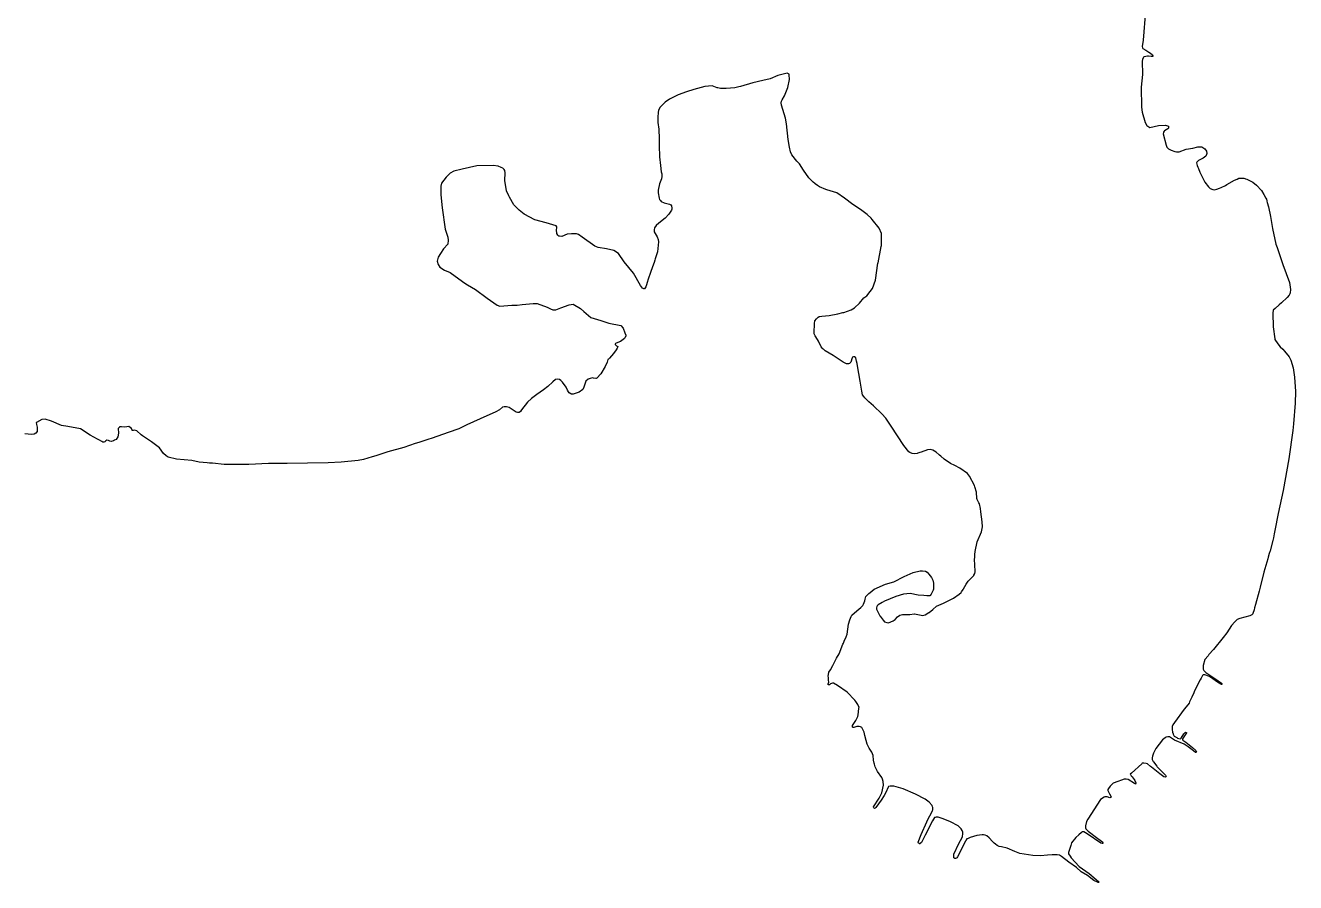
# Model space of a CAD drawing. Header units: inches. Extents: x 1341578 to 1502124, y 557203 to 748561.
# Drawn here: x 1484191 to 1487111, y 586496 to 588468 of the extents above; entities that cross this region are included whole.
import ezdxf

# ---------------------------------------------------------------- set-up
doc = ezdxf.new("R2010")
doc.units = ezdxf.units.IN
doc.header["$MEASUREMENT"] = 0
doc.layers.add('Zipcode', color=7, linetype='Continuous')

msp = doc.modelspace()

# ---------------------------------------------------------------- linework, layer by layer
at = {"layer": 'Zipcode'}
msp.add_lwpolyline([(1486765.9, 588501.5), (1486760.1, 588433.9), (1486758.5, 588419.6), (1486758.9, 588416.2), (1486759.9, 588415.2), (1486766.6, 588410.8), (1486773.5, 588406.5), (1486777.2, 588404.2), (1486782.1, 588400.2), (1486782.7, 588399.1), (1486782.6, 588396.7), (1486782.1, 588396.8), (1486779.2, 588396.8), (1486773, 588397.2), (1486770.3, 588397.4), (1486762.9, 588395.6), (1486761.4, 588395), (1486760.4, 588393.3), (1486759.2, 588390), (1486758.1, 588386.1), (1486758.8, 588355.4), (1486756.2, 588326.2), (1486756.5, 588279.7), (1486757.8, 588268.3), (1486765.1, 588244.9), (1486769.1, 588237.7), (1486773.4, 588234.5), (1486775.9, 588233.5), (1486795.8, 588237.9), (1486811.7, 588238.8), (1486816.6, 588237.4), (1486818.9, 588236.2), (1486819, 588233.4), (1486818.9, 588231.8), (1486817.2, 588229.8), (1486813.4, 588227.5), (1486809.4, 588225.9), (1486808.5, 588224.7), (1486806.9, 588222.5), (1486806.9, 588221.5), (1486806.8, 588218.3), (1486813.2, 588192.8), (1486815.1, 588188.1), (1486818.9, 588184.1), (1486825, 588181.1), (1486833.4, 588177.7), (1486837, 588177.2), (1486843, 588177.4), (1486859.6, 588183.7), (1486874.4, 588185.7), (1486885.9, 588188.7), (1486887.5, 588189.1), (1486889.7, 588188.9), (1486895.4, 588188.5), (1486902.5, 588183.8), (1486905.7, 588178.6), (1486907, 588173.7), (1486905.3, 588168.6), (1486904.5, 588167.1), (1486898.1, 588162.7), (1486887.3, 588157.3), (1486883.5, 588153.5), (1486883.1, 588151.7), (1486884.7, 588145.6), (1486886, 588142.3), (1486887.4, 588138.6), (1486890.5, 588130.6), (1486902.6, 588107.7), (1486910.4, 588097), (1486914.8, 588092.9), (1486920.3, 588090.6), (1486923.7, 588090.1), (1486929.9, 588091.2), (1486936, 588093.9), (1486939.7, 588095.5), (1486950.1, 588100.1), (1486953.1, 588101.9), (1486970.8, 588112.3), (1486976.4, 588114.7), (1486980.2, 588116.4), (1486981.4, 588116.9), (1486992.2, 588116.3), (1486994.5, 588115.6), (1486995.4, 588115.4), (1486998.6, 588114.6), (1487012.8, 588107.1), (1487021.1, 588100.9), (1487032.4, 588088.4), (1487038, 588079.3), (1487042.8, 588070.9), (1487043.7, 588068.1), (1487044.6, 588064.9), (1487044.9, 588063.9), (1487045.9, 588060.5), (1487048.8, 588050.9), (1487053, 588028.8), (1487057.7, 588000.6), (1487065.8, 587964.5), (1487068.4, 587956.8), (1487079, 587924.9), (1487081.3, 587918.2), (1487096.9, 587876.3), (1487099.4, 587860.9), (1487098.8, 587853.2), (1487097.5, 587850.4), (1487095.8, 587847.6), (1487091.4, 587842), (1487078.8, 587830.2), (1487073.3, 587825.4), (1487063.6, 587816.9), (1487059.7, 587812.8), (1487058.2, 587805.9), (1487059, 587774.3), (1487062.9, 587747.4), (1487063.4, 587745.8), (1487070.1, 587735.5), (1487075.3, 587728.8), (1487081.2, 587723.1), (1487085.5, 587718.8), (1487096.4, 587705.7), (1487099.7, 587697.8), (1487105.1, 587680.6), (1487108.3, 587658.8), (1487110.9, 587626.1), (1487110, 587599.3), (1487106.1, 587551.4), (1487104.8, 587535.9), (1487095, 587471), (1487082.5, 587398.5), (1487070.9, 587345.5), (1487063.5, 587306.4), (1487062, 587298.3), (1487060, 587288.9), (1487058.7, 587282.8), (1487052.1, 587259.5), (1487050.3, 587253.1), (1487047.8, 587244.4), (1487046.9, 587241.2), (1487038.2, 587210.6), (1487029.5, 587175.7), (1487027.2, 587166.5), (1487018.4, 587135.5), (1487016.8, 587128.4), (1487015.7, 587123.5), (1487012.8, 587115.4), (1487012.3, 587114.5), (1487010, 587112), (1487005.7, 587110.1), (1486982.4, 587103.4), (1486976.2, 587101.3), (1486970.9, 587096.3), (1486963.5, 587087.6), (1486952.6, 587071), (1486944.7, 587059.6), (1486921.9, 587032.5), (1486911.8, 587020.5), (1486909.7, 587018), (1486902.2, 587009.1), (1486898.6, 586995.6), (1486898.4, 586990.1), (1486898.5, 586987.4), (1486899.7, 586984.3), (1486904.3, 586979.3), (1486927.8, 586964.2), (1486940.8, 586955), (1486941.5, 586953.9), (1486941.5, 586952.3), (1486941, 586951.8), (1486940.7, 586951.7), (1486933.3, 586955.9), (1486913, 586970.3), (1486902.6, 586974.4), (1486900.6, 586974.4), (1486898.4, 586973.7), (1486896.9, 586972.7), (1486893.8, 586966.6), (1486891.6, 586962.2), (1486878.7, 586937.5), (1486876.6, 586932.9), (1486872, 586922.7), (1486867.3, 586912.2), (1486865.9, 586909.2), (1486855.8, 586895.9), (1486855.1, 586894.9), (1486832.2, 586864.5), (1486828.6, 586859.3), (1486827.4, 586855.4), (1486827.5, 586848.3), (1486828.1, 586842.1), (1486829.3, 586838.4), (1486829.6, 586837.5), (1486832.1, 586833), (1486837.6, 586829.7), (1486839.5, 586828.5), (1486842.7, 586827.3), (1486846.2, 586826.8), (1486846.5, 586827.1), (1486848.2, 586828.6), (1486854, 586838.4), (1486857.6, 586842.4), (1486859.4, 586841.5), (1486859.8, 586841.3), (1486860.1, 586840.8), (1486850.6, 586827.1), (1486850.7, 586825.9), (1486851.8, 586823.7), (1486851.9, 586823.6), (1486858.8, 586819), (1486874.2, 586806.9), (1486881.5, 586799.9), (1486882.7, 586797), (1486882.3, 586795.5), (1486882, 586795.4), (1486881, 586795.4), (1486876.3, 586799.1), (1486863.9, 586808.3), (1486854.7, 586814.6), (1486832.7, 586824.1), (1486820.8, 586831.1), (1486816.8, 586831.3), (1486813.5, 586830.6), (1486810.7, 586828.9), (1486805.1, 586824.6), (1486789.9, 586804.5), (1486784.5, 586793.5), (1486781.7, 586786.9), (1486781.5, 586782.9), (1486781.1, 586779.2), (1486783.8, 586774.6), (1486784.3, 586773.7), (1486791.6, 586764.2), (1486792.8, 586762.7), (1486812, 586743.2), (1486812.7, 586742), (1486813.2, 586740.2), (1486812.7, 586739.7), (1486811.6, 586739.2), (1486810.8, 586739), (1486807.9, 586739.7), (1486798.7, 586746), (1486798.4, 586746.2), (1486779.3, 586761.7), (1486777.6, 586763), (1486770.5, 586769.1), (1486767.4, 586770.3), (1486762.2, 586771.2), (1486758.3, 586770.6), (1486757.2, 586769.6), (1486733.6, 586748), (1486730.9, 586745.5), (1486731.2, 586744.5), (1486733, 586741.8), (1486734.9, 586739.5), (1486739.9, 586733.4), (1486741, 586731.1), (1486743.7, 586725.6), (1486743.7, 586724.6), (1486743.6, 586723.7), (1486743.1, 586723.1), (1486742.6, 586722.9), (1486740.6, 586724.1), (1486726, 586733.5), (1486721.7, 586733.8), (1486716.8, 586733.7), (1486710.7, 586731.7), (1486702.1, 586728.9), (1486691.8, 586724.6), (1486684.3, 586718.3), (1486680.4, 586712.3), (1486679.4, 586709.9), (1486679.4, 586707.7), (1486683.3, 586700.6), (1486686.8, 586693.7), (1486686.5, 586692.9), (1486685.6, 586691.7), (1486684.1, 586691.4), (1486677.4, 586693.1), (1486672.7, 586693.1), (1486670.6, 586692.6), (1486662.4, 586687), (1486633.4, 586641.9), (1486629.8, 586636.9), (1486628, 586626.6), (1486628.2, 586621.8), (1486629, 586619.6), (1486634.2, 586614.6), (1486655.9, 586597.6), (1486667, 586589.8), (1486667.6, 586587.4), (1486667.4, 586586.4), (1486666.4, 586585.9), (1486663.4, 586587.1), (1486631.7, 586608.1), (1486624.4, 586612.7), (1486621, 586612.7), (1486618.8, 586611.7), (1486612.4, 586606), (1486605.9, 586600.2), (1486595.9, 586587.3), (1486594, 586581.2), (1486589.1, 586565.1), (1486588.9, 586561.9), (1486592.4, 586556.7), (1486594.6, 586553.3), (1486613.3, 586533.5), (1486636, 586517.1), (1486640.9, 586513.5), (1486642.7, 586512), (1486657.5, 586498.9), (1486658.3, 586498.1), (1486658.5, 586496.9), (1486657.5, 586496.2), (1486657.3, 586496.1), (1486646.9, 586501), (1486632.5, 586512.8), (1486618.2, 586521), (1486607.2, 586531), (1486589.5, 586543.2), (1486572.7, 586556.2), (1486568, 586558.9), (1486562.8, 586559.8), (1486550.9, 586559.9), (1486540.6, 586559.3), (1486524.4, 586557.9), (1486506.6, 586558.4), (1486486.9, 586561.4), (1486477.1, 586562.7), (1486465.2, 586567.3), (1486447.4, 586575), (1486434.8, 586578), (1486429.4, 586579.2), (1486424.7, 586581.4), (1486421.1, 586584.2), (1486418, 586587), (1486414.4, 586590.3), (1486406.2, 586599.4), (1486400.8, 586604), (1486397.1, 586605.4), (1486393.6, 586605.9), (1486390.2, 586606), (1486377.8, 586604.7), (1486362.7, 586599.8), (1486356.5, 586597), (1486355.3, 586596.5), (1486352.1, 586591.6), (1486333.3, 586555.6), (1486331.9, 586553.2), (1486330.9, 586552.2), (1486329.2, 586551.9), (1486327.3, 586551.9), (1486325.3, 586553.3), (1486325, 586554.1), (1486325, 586558), (1486325, 586559.2), (1486325.4, 586561.9), (1486325.9, 586563), (1486335.7, 586584.7), (1486344.7, 586601.6), (1486345.6, 586609), (1486345.7, 586611.5), (1486345.7, 586611.9), (1486344.2, 586615.9), (1486342, 586619.8), (1486335.3, 586626.6), (1486317.7, 586636.2), (1486300.9, 586643.1), (1486288.8, 586646.7), (1486284.8, 586646.7), (1486281.9, 586646.2), (1486280.8, 586645.7), (1486276.2, 586638.5), (1486259.2, 586605.5), (1486253.2, 586593.2), (1486251, 586588.7), (1486248.1, 586586.1), (1486247.1, 586585.2), (1486246.4, 586585.2), (1486244.2, 586586.8), (1486243.4, 586588.1), (1486243.3, 586589), (1486249.8, 586606.8), (1486263.1, 586635.6), (1486266.4, 586642.7), (1486273.5, 586656.3), (1486276.3, 586661.8), (1486276.9, 586663.6), (1486276.9, 586668.5), (1486276.4, 586670.2), (1486275.6, 586673.2), (1486268.4, 586681.4), (1486259.4, 586688.4), (1486236.9, 586699.5), (1486208.4, 586711.5), (1486186.9, 586717.7), (1486178.9, 586717.6), (1486175.2, 586717.2), (1486174, 586715.3), (1486168.6, 586703.1), (1486165.1, 586696.7), (1486157.8, 586686), (1486145.8, 586669), (1486145.7, 586668.9), (1486144.4, 586667.2), (1486142.8, 586666.7), (1486142.7, 586666.7), (1486142, 586667.3), (1486141, 586668.3), (1486140.7, 586669.4), (1486140.7, 586670.3), (1486153.8, 586690.5), (1486159.6, 586702.8), (1486163.1, 586720.5), (1486162.5, 586728.9), (1486161.4, 586734.1), (1486159.7, 586737.7), (1486149.9, 586751.7), (1486144.3, 586762.7), (1486142.5, 586768.4), (1486141.8, 586770.6), (1486140.8, 586777.5), (1486139.3, 586788.3), (1486136.5, 586795.9), (1486130.8, 586805.6), (1486126, 586814.5), (1486123.9, 586823), (1486120.9, 586834.7), (1486119, 586842.2), (1486116.3, 586848), (1486113.3, 586852.7), (1486110.2, 586854.2), (1486107.5, 586854.9), (1486101.9, 586855), (1486095.5, 586852.9), (1486094, 586852.9), (1486092.3, 586853.7), (1486092, 586855.4), (1486092.2, 586857.3), (1486099.7, 586869), (1486104.4, 586878.4), (1486105, 586882.3), (1486107.1, 586896.4), (1486107.2, 586900.4), (1486107.1, 586900.5), (1486104.8, 586906), (1486103.1, 586908.5), (1486100.2, 586912.6), (1486097.8, 586916), (1486080.1, 586934.1), (1486057.5, 586949.6), (1486048.6, 586954.6), (1486047.4, 586954.8), (1486046.5, 586955), (1486041.9, 586953.5), (1486040, 586951.8), (1486039.2, 586951.1), (1486038, 586951), (1486036.8, 586951.2), (1486036.3, 586951.3), (1486036.3, 586951.5), (1486036.3, 586951.6), (1486036.3, 586953.2), (1486037.5, 586956.9), (1486037.1, 586961.6), (1486037, 586962.9), (1486037, 586962.9), (1486036.7, 586968), (1486036.5, 586970.7), (1486036.7, 586974.9), (1486038.1, 586979.9), (1486041.8, 586985.8), (1486047.1, 586995.9), (1486055, 587012.1), (1486061.5, 587022.7), (1486070.1, 587044.7), (1486071.1, 587047.3), (1486072.8, 587051.6), (1486077.8, 587061.5), (1486079.9, 587067.9), (1486082.9, 587090.7), (1486086.4, 587100.8), (1486087.7, 587104.8), (1486088.8, 587107.9), (1486090.6, 587111.1), (1486102, 587121.6), (1486111.2, 587129.1), (1486116.1, 587133.9), (1486117.4, 587136.8), (1486120.6, 587144), (1486121.6, 587148.2), (1486123.2, 587154.2), (1486129.8, 587161.1), (1486133, 587163.4), (1486141.7, 587171.4), (1486167.8, 587182.7), (1486186.9, 587188.1), (1486210.9, 587200), (1486231.9, 587209.6), (1486247.6, 587213.2), (1486253.3, 587213.7), (1486259.7, 587212.3), (1486263.6, 587210.4), (1486267.9, 587205.3), (1486273.7, 587198.3), (1486277.2, 587191.6), (1486278.3, 587185), (1486278.4, 587171.2), (1486277.9, 587168.5), (1486272.7, 587159.8), (1486270.9, 587156.6), (1486269.9, 587156.1), (1486263.7, 587156), (1486262.9, 587156), (1486255.9, 587156.3), (1486243.4, 587157), (1486224.6, 587161.3), (1486209.3, 587159.6), (1486191.7, 587154), (1486165.7, 587143.3), (1486160.6, 587140.5), (1486150.8, 587135.2), (1486148.8, 587132.8), (1486148.1, 587131.1), (1486147.2, 587128.4), (1486147.2, 587125.4), (1486155.1, 587109.9), (1486155.7, 587109), (1486162.5, 587099.5), (1486166, 587095.8), (1486171, 587094.1), (1486174.9, 587094), (1486185.4, 587098), (1486190.4, 587101.2), (1486195.5, 587107.5), (1486201.3, 587111), (1486207.4, 587113.1), (1486213, 587113.2), (1486223.9, 587113.2), (1486234.2, 587114.3), (1486234.4, 587114.2), (1486253.7, 587110.9), (1486259.2, 587112.1), (1486267.4, 587117.2), (1486268.2, 587117.8), (1486276.8, 587124.2), (1486285.2, 587132.2), (1486290.9, 587134.7), (1486301.7, 587139.3), (1486324.2, 587150.8), (1486337.2, 587159.8), (1486341.7, 587163.3), (1486341.7, 587163.3), (1486342.7, 587164.8), (1486346.6, 587170.5), (1486347.4, 587171.8), (1486353.3, 587182.5), (1486357.9, 587189.2), (1486370.9, 587202.9), (1486371.4, 587203.4), (1486373.3, 587207.3), (1486374.2, 587211.3), (1486373.8, 587228), (1486372.9, 587238.3), (1486373.4, 587245.3), (1486373.8, 587251.2), (1486374.2, 587257.5), (1486379.1, 587279.8), (1486389.1, 587303), (1486391.2, 587314.8), (1486390.4, 587326.4), (1486387.6, 587349), (1486386.2, 587357), (1486384.4, 587367.5), (1486383, 587370), (1486379, 587377.6), (1486378.1, 587379.7), (1486377.5, 587394.5), (1486373.6, 587406.8), (1486372.8, 587409.4), (1486361.5, 587430.9), (1486356.3, 587437.1), (1486339.2, 587449.2), (1486327.8, 587455.9), (1486317.6, 587460.2), (1486302.8, 587470.1), (1486295.3, 587476.8), (1486292, 587479.7), (1486291.1, 587480.4), (1486284.8, 587486), (1486276.9, 587490.7), (1486270.4, 587492.7), (1486264.5, 587491.9), (1486250.3, 587486), (1486241.9, 587483.7), (1486241.3, 587483.5), (1486235.1, 587482.6), (1486229.4, 587483), (1486223.8, 587485.5), (1486221.6, 587487.1), (1486221.4, 587487.4), (1486210.1, 587501.6), (1486181, 587546), (1486168.5, 587564.6), (1486159.9, 587574.3), (1486140.6, 587592.6), (1486129.4, 587602), (1486120.2, 587611.6), (1486117.9, 587614.5), (1486115.4, 587618.6), (1486113.3, 587627), (1486109.5, 587649.7), (1486106.6, 587667.1), (1486105.9, 587671), (1486102.7, 587690.3), (1486101.7, 587695.8), (1486099.6, 587703.6), (1486096.9, 587705.8), (1486094.6, 587705.8), (1486092.4, 587705.2), (1486091.2, 587703.3), (1486088.7, 587693.6), (1486085.5, 587690.4), (1486083.3, 587689.2), (1486079.9, 587689.3), (1486078.6, 587689.8), (1486070.4, 587693.5), (1486068.7, 587694.7), (1486052.4, 587705.4), (1486047.6, 587708.6), (1486038.2, 587714.4), (1486029.7, 587719.6), (1486025.2, 587723.2), (1486024, 587724.2), (1486020.1, 587728.8), (1486017.1, 587735.2), (1486014.3, 587741.3), (1486014, 587741.8), (1486007.8, 587751.4), (1486006.2, 587753.8), (1486004.4, 587758.6), (1486004, 587763.4), (1486003.9, 587764.5), (1486004.5, 587778.6), (1486004.6, 587782), (1486005.6, 587788.4), (1486009.2, 587792.9), (1486013.3, 587796.9), (1486015.8, 587798.2), (1486017.3, 587798.5), (1486021.5, 587799.2), (1486038.7, 587800.4), (1486058.5, 587804.6), (1486070.3, 587807.5), (1486071.9, 587807.9), (1486089.3, 587813.4), (1486096.4, 587818.7), (1486108.5, 587829.3), (1486118.1, 587841.1), (1486124.8, 587846.3), (1486132.8, 587855.8), (1486138.2, 587862.9), (1486144.7, 587881.8), (1486150.6, 587920.9), (1486150.8, 587922.1), (1486158.2, 587959.1), (1486158.7, 587961.7), (1486158.6, 587981.5), (1486158.6, 587984), (1486158.5, 587989.1), (1486153.7, 588001.4), (1486137.7, 588021.8), (1486135, 588024.4), (1486125.7, 588033.4), (1486113.8, 588042.3), (1486110.4, 588044.7), (1486092.6, 588055.8), (1486073.6, 588070.5), (1486056.3, 588082.6), (1486033.3, 588089.9), (1486030.8, 588090.7), (1486016, 588097.1), (1486011.9, 588100), (1486006.1, 588104), (1486005.4, 588104.5), (1486002.1, 588107.5), (1485991.4, 588117.1), (1485979.5, 588135.3), (1485970.3, 588149.5), (1485964.2, 588155.6), (1485952.6, 588170.3), (1485949.9, 588177.2), (1485947.4, 588187.7), (1485944.6, 588205.4), (1485940.1, 588241.6), (1485937.9, 588254.9), (1485928.6, 588284.6), (1485928.5, 588289.7), (1485929.2, 588293.8), (1485930.6, 588297.2), (1485936, 588306.4), (1485943.4, 588325.2), (1485947.1, 588344), (1485946.7, 588354.3), (1485946.4, 588356), (1485943.8, 588357.6), (1485941.6, 588358.3), (1485920.6, 588353.2), (1485902.5, 588345.3), (1485886.2, 588341.4), (1485862.9, 588335.9), (1485834.8, 588327.4), (1485831.2, 588326.6), (1485821.3, 588324.3), (1485801.9, 588323.2), (1485788.8, 588322.8), (1485782.3, 588324.4), (1485780.9, 588324.8), (1485769.7, 588328.9), (1485752.9, 588327.9), (1485727.3, 588320.6), (1485710.5, 588315.1), (1485691.5, 588308.3), (1485671.1, 588298.1), (1485661.5, 588291.4), (1485649.1, 588279.2), (1485646.3, 588272.7), (1485645.6, 588268.7), (1485644.3, 588256.5), (1485644.6, 588244.4), (1485647.1, 588229.6), (1485648, 588206.9), (1485647.9, 588191.7), (1485648.7, 588166), (1485650.5, 588146.2), (1485652.4, 588131.1), (1485654, 588126.5), (1485654.1, 588120.2), (1485652.9, 588114.8), (1485648.6, 588103.8), (1485645.3, 588088.7), (1485645.2, 588082.9), (1485647.5, 588070.4), (1485648.2, 588067.6), (1485650.4, 588065), (1485652.4, 588062.9), (1485659.3, 588059.8), (1485671.4, 588056.8), (1485674.2, 588055.2), (1485675.9, 588053.4), (1485676.1, 588052.1), (1485676.7, 588048.2), (1485676.8, 588045.7), (1485675.9, 588043), (1485674.8, 588040.7), (1485670.2, 588033.8), (1485661.3, 588024.7), (1485647, 588013.1), (1485640.4, 588007.8), (1485636.6, 588002.1), (1485635.9, 587997.8), (1485636.5, 587993), (1485638.6, 587989.3), (1485642.9, 587981.5), (1485645.4, 587975.3), (1485646.3, 587970.3), (1485645.5, 587962.2), (1485643.6, 587947.2), (1485638.5, 587931.1), (1485637.6, 587928.1), (1485635.8, 587922.5), (1485632.4, 587912.6), (1485627.7, 587899.3), (1485622.6, 587884.4), (1485620, 587876.6), (1485618.3, 587871.5), (1485616.7, 587866.8), (1485613.7, 587862.3), (1485613.6, 587862.1), (1485613.3, 587862.1), (1485612.4, 587862), (1485611.1, 587862.7), (1485609.6, 587863.6), (1485605.1, 587869.8), (1485588.4, 587898.1), (1485567.3, 587924.1), (1485553.8, 587943.1), (1485543.4, 587950.1), (1485526.4, 587954.1), (1485507.4, 587956.9), (1485499.8, 587960.6), (1485470.3, 587981.3), (1485462, 587987.3), (1485457.9, 587988.7), (1485445.8, 587988.3), (1485436, 587987.5), (1485423.7, 587982.6), (1485418.6, 587982.9), (1485417.2, 587983.4), (1485414.9, 587985.2), (1485412.1, 587989.7), (1485411.8, 587997.8), (1485412.5, 588002.1), (1485412.4, 588004.9), (1485411, 588007.2), (1485387.9, 588014), (1485361.7, 588021), (1485337.1, 588034), (1485325.8, 588043.2), (1485313.4, 588055.7), (1485303.8, 588073.2), (1485302.3, 588075.9), (1485296.3, 588087.2), (1485292.7, 588111.2), (1485293.8, 588129.2), (1485293.1, 588134.3), (1485291.6, 588136.6), (1485287.9, 588139.9), (1485284.7, 588141.5), (1485277.2, 588144.6), (1485265.9, 588146), (1485228.2, 588145), (1485194.7, 588137.6), (1485175.7, 588132.7), (1485166.9, 588128.1), (1485158, 588119), (1485147.5, 588105.4), (1485145.8, 588098.1), (1485145.8, 588078.6), (1485148.6, 588048.5), (1485155.6, 587999.1), (1485161.6, 587981.3), (1485162.6, 587974.4), (1485161.4, 587964.9), (1485151.6, 587953.8), (1485144.6, 587943.2), (1485139.2, 587935.3), (1485137.6, 587925.7), (1485137.6, 587925.6), (1485139.5, 587917.8), (1485143.1, 587912), (1485154.2, 587904.7), (1485167, 587899.7), (1485178.8, 587891.2), (1485200.9, 587875.1), (1485206.9, 587871.5), (1485225.6, 587860.4), (1485251.9, 587840.4), (1485275.4, 587824.3), (1485281.3, 587822.3), (1485309, 587824.8), (1485321.1, 587824.7), (1485332.4, 587826.3), (1485357.8, 587828.3), (1485366.9, 587828.1), (1485390.1, 587819.6), (1485397.5, 587815.7), (1485403, 587813.8), (1485410, 587814.1), (1485421.3, 587818.5), (1485441, 587825.2), (1485450.2, 587826.8), (1485467.1, 587816.9), (1485474.2, 587810.2), (1485490.6, 587796.4), (1485513.6, 587789.2), (1485532.2, 587783.4), (1485559.8, 587777.4), (1485564.7, 587771.4), (1485569.1, 587760.6), (1485570.9, 587755.4), (1485570.7, 587752.4), (1485570.3, 587752.1), (1485567.6, 587748.2), (1485559.1, 587740.9), (1485548.8, 587737.2), (1485547.2, 587736.4), (1485546.3, 587734.9), (1485546.5, 587733.8), (1485549.6, 587731.3), (1485552.4, 587729.3), (1485552, 587727.3), (1485551.2, 587725.5), (1485548.7, 587721.8), (1485542.3, 587713.6), (1485533.8, 587702.8), (1485530.8, 587700.5), (1485529.6, 587699.8), (1485527.9, 587693.7), (1485523.8, 587683.7), (1485513.4, 587666.9), (1485504.7, 587656.7), (1485503, 587655.7), (1485501.8, 587655.7), (1485497, 587656.7), (1485495.1, 587657.6), (1485489.1, 587655.8), (1485484.6, 587654.2), (1485478.9, 587649.3), (1485474.7, 587635.8), (1485472.3, 587630.2), (1485463.8, 587624.4), (1485450.3, 587619.6), (1485446.3, 587619.6), (1485444.5, 587620.2), (1485440.9, 587622.7), (1485439.1, 587625.2), (1485437, 587629.2), (1485433.6, 587635.5), (1485425.4, 587647.5), (1485421.8, 587651), (1485418.4, 587653.7), (1485413.1, 587654.4), (1485409.4, 587653.6), (1485402.9, 587648.4), (1485391.4, 587637.7), (1485381.9, 587629.9), (1485366.3, 587619.2), (1485354, 587609.6), (1485345.1, 587601.4), (1485331.4, 587584), (1485328.7, 587579.7), (1485325.7, 587577.4), (1485321.6, 587577.4), (1485319.2, 587578), (1485312, 587583.2), (1485302.8, 587588.9), (1485296.8, 587590.6), (1485291.2, 587590.7), (1485287.6, 587589.9), (1485280.4, 587584.1), (1485272.2, 587579.1), (1485235.8, 587563), (1485205.4, 587549.2), (1485187.2, 587540.3), (1485162.3, 587531.9), (1485125.6, 587518.8), (1485116.1, 587515.7), (1485095.3, 587508.8), (1485086.3, 587505.9), (1485061, 587497), (1485023.9, 587487.4), (1484996.1, 587478.1), (1484988.1, 587475.7), (1484967.8, 587469.4), (1484955.3, 587467.4), (1484916.4, 587463.4), (1484886.3, 587461.9), (1484839.4, 587461.4), (1484792.4, 587460.4), (1484749.6, 587460), (1484704.6, 587458.2), (1484689.7, 587458), (1484681.1, 587457.9), (1484675.8, 587457.9), (1484660.2, 587458), (1484647.2, 587458.1), (1484620.4, 587460.7), (1484613.8, 587461.4), (1484608.5, 587461.9), (1484590.2, 587463.6), (1484573.4, 587467.3), (1484537.6, 587470.5), (1484518.9, 587475.1), (1484513.9, 587477.7), (1484507.7, 587483.6), (1484498.5, 587496.1), (1484480.2, 587510.2), (1484460.1, 587523.8), (1484456.5, 587526.2), (1484446.4, 587535.4), (1484443.9, 587536.4), (1484440.4, 587536.8), (1484438.4, 587536.2), (1484437, 587535.8), (1484436, 587536), (1484435.7, 587536.9), (1484434.1, 587540.6), (1484428.6, 587545.4), (1484419.4, 587544), (1484411.7, 587544.8), (1484407.6, 587544.7), (1484406.2, 587543.7), (1484405.8, 587543.1), (1484404.1, 587540.8), (1484404.6, 587530.4), (1484404.6, 587529.8), (1484403, 587521.6), (1484398.9, 587515.6), (1484395.1, 587513.6), (1484393.3, 587512.6), (1484387.7, 587511.2), (1484384.5, 587511.6), (1484381.5, 587513), (1484377.7, 587514), (1484375.1, 587512.5), (1484372.8, 587510.4), (1484371.1, 587509.4), (1484368.8, 587509.7), (1484365.9, 587511.1), (1484360.8, 587514.2), (1484356.2, 587516.6), (1484339.6, 587525.4), (1484317.1, 587539.8), (1484287.8, 587545.2), (1484273.5, 587547.4), (1484250.2, 587557.3), (1484236.2, 587562.3), (1484228.3, 587561.5), (1484216.4, 587554.9), (1484215.2, 587554.7), (1484215.2, 587554.4), (1484215.9, 587550.2), (1484217.5, 587543.7), (1484217.6, 587540.4), (1484217.3, 587533.8), (1484214.8, 587530), (1484210.9, 587527.4), (1484204.2, 587526.6), (1484189.6, 587528.4)], dxfattribs=at)

doc.saveas('drawing.dxf')
